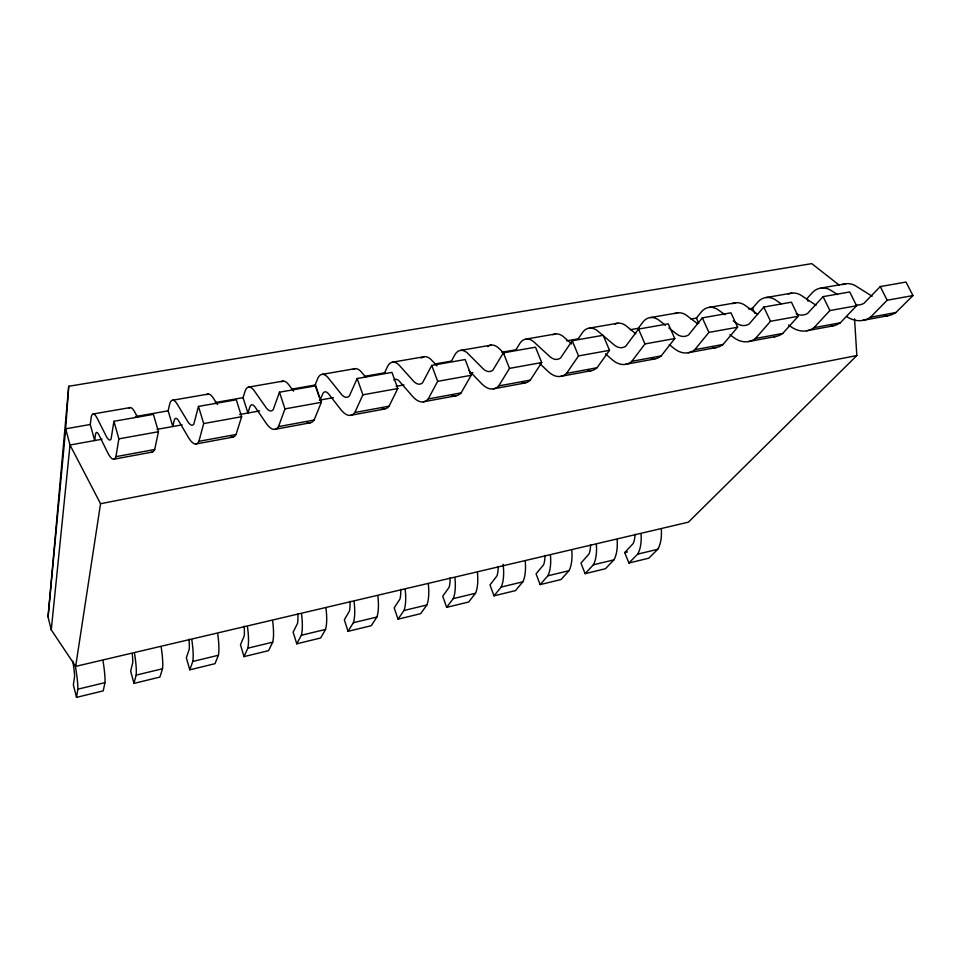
<?xml version="1.0" encoding="UTF-8"?>
<svg xmlns="http://www.w3.org/2000/svg" width="961" height="961" viewBox="0 0 961 961"><rect width="100%" height="100%" fill="white"/><g stroke="black" fill="none" stroke-linecap="round" stroke-linejoin="round"><path stroke-width="1.44" d="M839.373 285.273L811.781 263.638L68.724 386.274L65.684 428.81L48.05 616.962L51.269 629.863L75.667 666.381L688.424 522.147L856.828 355.546L854.557 318.812M48.05 616.962L68.724 386.274M51.269 629.863L70.009 445.003L65.684 428.81L90.334 424.474M75.667 666.381L100.545 503.72L70.009 445.003L101.962 439.249M113.927 421.29L111.116 438.913A37.119 6.271 79.3 0 1 106.443 436.606L96.749 417.41A42.02 6.799 78.9 0 0 91.199 417.35L90.274 424.486L94.671 440.558L95.415 434.985A23.292 3.772 78.9 0 1 99.103 435.273L107.368 452.018A56.795 9.598 79.3 0 0 115.945 456.667L154.673 449.508L158.469 431.717L153.4 414.347L113.927 421.29L118.864 438.865L115.945 456.667M103.019 660.952A38.776 5.189 77.9 0 1 104.977 682.634L103.223 690.875L76.508 697.362L77.853 689.181A39.041 4.541 78 0 0 75.114 664.856M198.471 406.419L193.846 424.005A36.338 8.036 79.5 0 1 188.032 421.975L176.836 403.476A41.191 8.745 79.1 0 0 169.773 403.704L168.151 410.815L172.8 426.516L174.085 420.954A22.824 4.841 79.1 0 1 178.758 421.038L188.284 437.195A55.606 12.313 79.5 0 0 198.915 441.327L236.058 434.468L241.631 416.714L236.286 399.776L198.471 406.419L203.684 423.561L198.915 441.327M161.208 647.246A38.224 6.511 77.8 0 1 162.517 668.76L159.898 677.085L133.951 683.403L136.174 675.115A38.476 5.91 77.8 0 0 134.564 653.516M279.483 392.184L273.188 409.722A35.593 9.67 79.8 0 1 266.329 407.945L253.764 390.082A40.386 10.535 79.2 0 0 245.295 390.574L243.037 397.674L247.914 413.014L249.692 407.464A22.379 5.838 79.2 0 1 255.29 407.368L265.969 422.96A54.465 14.799 79.8 0 0 278.486 426.624L314.115 420.041L321.322 402.335L315.737 385.817L279.483 392.184L284.961 408.893L278.486 426.624M217.727 633.924A37.683 7.76 77.6 0 1 218.411 655.27L214.988 663.691L189.761 669.829L192.813 661.444A37.923 7.195 77.7 0 0 191.852 640.026M320.193 400.028L322.428 394.49A21.947 6.751 79.4 0 1 328.866 394.226L340.602 409.29A53.384 17.082 80 0 0 354.849 412.509L389.073 406.191L397.77 388.532L391.968 372.412L357.168 378.526L349.348 396.004A34.884 11.16 80 0 1 341.527 394.454L327.713 377.217A39.605 12.181 79.4 0 0 317.959 377.949L315.112 385.025L319.268 397.289M272.636 620.986A37.155 8.937 77.5 0 1 272.72 642.164L268.539 650.669L244.01 656.627L247.842 648.17A37.395 8.409 77.6 0 0 247.494 626.908M354.849 412.509L362.886 394.827L357.168 378.526M384.532 372.832L387.908 365.793A38.872 13.694 79.5 0 1 398.851 364.832L413.831 381.493A34.2 12.529 80.3 0 0 422.516 382.826L431.741 365.42L465.16 359.546L471.178 375.295L461.1 392.881A51.858 20.085 80.4 0 1 451.838 395.427M325.995 608.409A36.638 10.054 77.4 0 1 325.527 629.431L320.626 637.996L296.757 643.798L301.346 635.269A36.878 9.55 77.4 0 0 301.55 614.175M393.866 380.015A21.538 7.592 79.5 0 1 399.668 381.577L412.365 396.136A52.326 19.172 80.3 0 0 428.21 398.959L437.663 381.337L431.741 365.42M451.418 361.096L455.298 354.08A38.152 15.1 79.7 0 1 467.334 352.915L483.371 369.024A33.539 13.778 80.6 0 0 492.873 370.153L503.384 352.831L535.505 347.185L541.692 362.561L530.352 380.075A50.873 21.935 80.7 0 1 521.787 383.091M515.937 349.768L520.273 342.789A37.467 16.385 79.8 0 1 533.319 341.431L550.317 357.011A32.914 14.932 80.8 0 0 560.563 357.96L572.251 340.723L603.16 335.293L609.514 350.333L597.009 367.763A49.924 23.629 81 0 1 587.748 370.874M349.924 601.322A23.773 6.943 77.3 0 1 349.42 611.076L344.35 619.845L348.086 631.317L353.36 622.716A36.374 10.631 77.3 0 0 354.116 601.778M468.8 370.405L481.425 383.487A51.329 21.094 80.6 0 0 498.723 385.926L509.498 368.375L541.692 362.561M377.889 596.18A36.146 11.1 77.2 0 1 376.892 617.046L371.306 625.671L348.086 631.317M578.186 338.849L582.955 331.893A36.794 17.574 80 0 1 596.925 330.356L614.824 345.455A32.302 16.001 81.1 0 0 625.731 346.224L638.524 329.07L668.267 323.845L674.778 338.548L661.204 355.894A49.011 25.178 81.3 0 1 651.306 359.102M400.677 589.381A23.46 7.616 77.1 0 1 399.92 599.075L394.202 607.881L398.022 619.172L403.968 610.511A35.881 11.64 77.1 0 0 405.23 589.742M539.698 363.51L547.926 371.294A50.356 22.86 80.8 0 0 566.558 373.385L578.534 355.918L609.514 350.333M428.354 584.288A35.665 12.097 77.1 0 1 426.864 604.986L420.63 613.683L398.022 619.172M638.296 328.29L643.462 321.382A36.158 18.667 80.2 0 1 658.285 319.677L665.408 325.214M450.06 577.765A23.148 8.241 77 0 1 449.063 587.375L442.733 596.24L446.649 607.352L453.22 598.631A35.401 12.601 77 0 0 454.961 578.017M605.514 353.9L612.013 359.558A49.431 24.481 81.1 0 0 631.87 361.312L644.963 343.93L674.778 338.548M477.461 572.72A35.185 13.022 76.9 0 1 475.503 593.249L468.668 601.994L446.649 607.352M712.594 347.75A48.134 26.608 81.6 0 0 723.068 344.458L737.616 327.208L730.985 312.818L702.335 317.863L688.544 334.921A31.725 16.962 81.5 0 1 677 334.308L668.844 327.917M498.134 566.449A22.836 8.829 76.8 0 1 496.909 575.999L490.002 584.901L494.002 595.832L501.161 587.063A34.944 13.502 76.8 0 0 503.12 564.275M669.276 344.579L673.805 348.23A48.53 25.971 81.5 0 0 694.803 349.684L708.906 332.398L737.616 327.208M525.271 561.452A34.728 13.91 76.8 0 1 522.856 581.825L515.444 590.619L494.002 595.832M773.629 336.782A47.281 27.929 82 0 0 782.735 333.431L798.183 316.289L791.432 302.198L763.815 307.052L749.1 324.013A31.16 17.863 81.8 0 1 736.991 323.545L733.243 320.866M544.947 555.434A22.547 9.382 76.7 0 1 543.518 564.912L536.058 573.849L540.142 584.612L547.842 575.795A34.488 14.367 76.7 0 0 550.485 555.506M729.904 334.644L733.435 337.311A47.666 27.328 81.8 0 0 755.466 338.476L770.506 321.274L798.183 316.289M571.819 550.485A34.284 14.739 76.6 0 1 568.984 570.702L561.032 579.531L540.142 584.612M830.797 326.199A46.464 29.13 82.4 0 0 840.31 322.8L856.587 305.742L849.74 291.952L823.084 296.637L807.528 313.49A30.62 18.679 82.2 0 1 796.164 313.827M590.559 544.707A22.259 9.91 76.5 0 1 588.913 554.113L580.949 563.086L585.105 573.681L593.333 564.828L613.935 559.855A33.851 15.52 76.5 0 0 617.166 539.794M788.573 325.034L791.011 326.752A46.837 28.59 82.2 0 0 813.991 327.665L829.896 310.559L856.587 305.742M613.935 559.855L605.466 568.72L585.105 573.681M661.348 529.379A33.431 16.265 76.3 0 1 657.744 549.296L648.795 558.185L628.926 563.014L624.71 552.587L633.167 543.59A21.983 10.415 76.4 0 0 634.993 534.256M883.94 316.013A45.684 30.235 82.9 0 0 895.904 312.517L912.95 295.58L906.007 282.053L880.276 286.582L863.939 303.328A30.091 19.424 82.7 0 1 856.131 304.877M628.926 563.014L637.66 554.137L657.744 549.296M846.629 316.565A46.044 29.731 82.7 0 0 870.486 317.214L887.183 300.228L912.95 295.58M77.853 689.181L104.977 682.634M136.174 675.115L162.517 668.76M192.813 661.444L218.411 655.27M247.842 648.17L272.72 642.164M301.346 635.269L325.527 629.431M353.36 622.716L376.892 617.046M403.968 610.511L426.864 604.986M453.22 598.631L475.503 593.249M501.161 587.063L522.856 581.825M547.842 575.795L568.984 570.702M624.71 552.587L627.545 551.902M100.545 503.72L856.828 355.546M428.21 398.959L461.1 392.881M498.723 385.926L530.352 380.075M566.558 373.385L597.009 367.763M631.87 361.312L661.204 355.894M694.803 349.684L723.068 344.458M755.466 338.476L782.735 333.431M813.991 327.665L840.31 322.8M870.486 317.214L895.904 312.517M113.77 459.214L152.15 452.09M196.008 443.97L232.814 437.147M274.894 429.351L310.223 422.792M350.633 415.308L384.58 409.014M423.405 401.818L456.055 395.764M493.401 388.845L524.802 383.031M560.756 376.364L590.991 370.754M625.623 364.339L654.753 358.946M688.136 352.759L716.233 347.546M748.427 341.575L775.539 336.554M806.603 330.8L832.779 325.947M862.786 320.385L888.06 315.701M157.075 429.351L182.17 424.834M239.721 414.491L259.638 410.912M319.412 400.16L333.467 397.638M396.148 386.37L403.992 384.953M469.761 373.132L472.896 372.568M118.864 438.865L158.469 431.717M203.684 423.561L241.631 416.714M284.961 408.893L321.322 402.335M362.886 394.827L397.77 388.532M437.663 381.337L471.178 375.295M135.465 416.557L167.959 410.852M215.228 402.551L243.289 397.626M292.036 389.073L315.664 384.929M364.411 376.364L385.097 372.736M435.309 363.919L451.562 361.072M501.786 352.255L516.55 349.66M566.774 340.843L578.594 338.777M630.296 329.695L639.149 328.145M690.851 319.064L696.761 318.031M748.463 308.949L752.895 308.181M93.313 413.951L130.336 407.548M172.656 400.22L208.225 394.07M248.911 387.031L283.099 381.109M322.235 374.346L355.138 368.652M392.797 362.129L424.486 356.651M460.763 350.369L491.287 345.095M526.256 339.041L555.698 333.947M589.417 328.109L617.827 323.196M650.381 317.562L677.793 312.818M709.23 307.376L735.718 302.799M766.109 297.538L791.708 293.117M821.078 288.024L845.848 283.747M872.12 296.24L854.942 285.453A34.103 21.839 81 0 0 842.377 284.648M837.524 294.559L830.04 289.79A34.356 21.466 80.9 0 0 813.03 291.916L806.844 298.703L808.069 301.249M816.021 305.262L800.501 294.931A34.668 21.01 80.7 0 0 788.368 294.006M781.185 303.76L774.746 299.412A34.932 20.601 80.6 0 0 758.397 301.406L752.523 308.241L754.95 313.43M757.748 314.343L744.174 304.733A35.257 20.121 80.5 0 0 732.534 303.664M724.93 314.727L717.531 309.37A35.533 19.676 80.4 0 0 701.914 311.22L696.377 318.091L698.767 323.389M697.794 323.893L685.89 314.884A35.869 19.148 80.3 0 0 674.766 313.67M635.822 333.767L625.515 325.383A36.494 18.091 80.1 0 0 614.968 324.025M571.723 343.978L562.966 336.278A37.155 16.938 79.9 0 0 553.019 334.74M504.369 353.564L498.086 347.558A37.827 15.7 79.8 0 0 487.671 346.609M437.027 365.865L430.78 359.282A38.536 14.355 79.6 0 0 421.194 358.129M365.733 377.132L360.88 371.439A39.269 12.901 79.4 0 0 353.119 369.348M293.561 391.139L288.252 384.088A40.026 11.316 79.3 0 0 281.345 381.781M217.498 404.545L212.717 397.229A40.818 9.586 79.2 0 0 206.747 394.695M137.627 417.242L134.12 410.912A41.635 7.724 79 0 0 129.158 408.125M880.276 286.582L887.183 300.228M823.084 296.637L829.896 310.559M763.815 307.052L770.506 321.274M702.335 317.863L708.906 332.398M638.524 329.07L644.963 343.93M572.251 340.723L578.534 355.918M503.384 352.831L509.498 368.375M296.757 643.798L293.129 632.122L297.526 623.425A24.109 6.247 77.4 0 0 297.754 613.598M244.01 656.627L240.478 644.759L244.154 636.122A24.445 5.49 77.6 0 0 244.106 626.212M189.761 669.829L186.35 657.744L189.245 649.18A24.794 4.709 77.7 0 0 188.909 639.197M133.951 683.403L130.66 671.102L132.75 662.622A25.154 3.868 77.8 0 0 132.282 654.081M76.508 697.362L73.36 684.845L74.586 676.448A25.515 2.967 78 0 0 73.072 663.114L72.748 661.228M641.095 534.16A33.623 15.929 76.4 0 1 637.66 554.137M596.385 544.695A34.055 15.172 76.5 0 1 593.333 564.828M389.073 406.191A52.891 18.067 80.1 0 1 382.07 408.966M236.058 434.468A55.077 13.49 79.6 0 1 230.916 436.955M154.673 449.508A56.243 10.871 79.4 0 1 151.394 452.09M314.115 420.041A53.96 15.881 79.9 0 1 306.847 422.251"/></g></svg>
